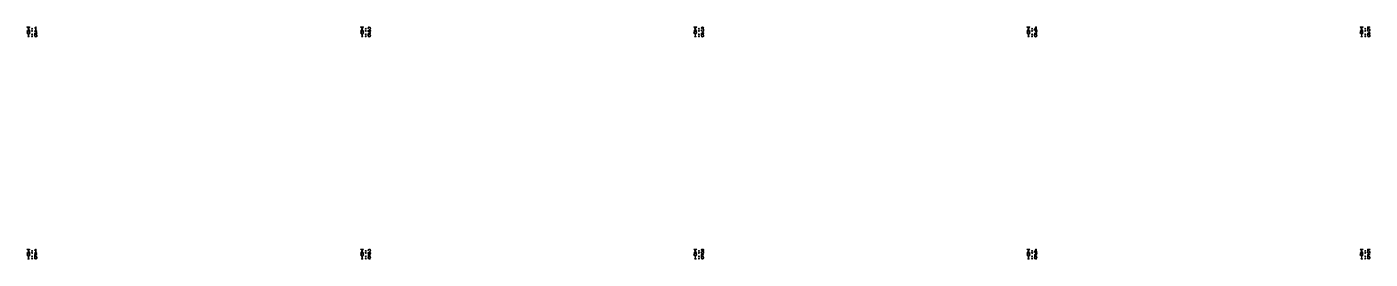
# Model space of a CAD drawing. Extents: x 3411 to 238236, y 6926 to 86361.
# Drawn here: x 136009 to 148098, y 27671 to 29762 of the extents above; entities that cross this region are included whole.
import ezdxf

# ---------------------------------------------------------------- set-up
doc = ezdxf.new("R2010")
doc.units = 13
doc.header["$MEASUREMENT"] = 0
doc.layers.add('L3D0 Base', color=3, linetype='Continuous')

msp = doc.modelspace()

# ---------------------------------------------------------------- linework, layer by layer
at = {"layer": 'L3D0 Base', "lineweight": 0}
for points in [[(136019, 29762), (136012, 29762), (136009, 29759), (136012, 29757), (136014, 29757), (136020, 29743), (136023, 29737), (136028, 29727), (136026, 29727), (136026, 29724), (136029, 29722), (136035, 29722), (136038, 29724), (136035, 29727), (136034, 29727), (136026, 29743), (136023, 29749), (136019, 29757), (136022, 29759)], [(136020, 29743), (136013, 29727), (136012, 29727), (136009, 29724), (136012, 29722), (136018, 29722), (136021, 29724), (136019, 29727), (136023, 29737)], [(136033, 29762), (136027, 29762), (136024, 29759), (136026, 29757), (136023, 29749), (136026, 29743), (136032, 29757), (136033, 29757), (136037, 29759)], [(136056, 29750), (136053, 29749), (136051, 29746), (136053, 29743), (136055, 29741), (136058, 29743), (136060, 29745), (136058, 29749)], [(136089, 29762), (136086, 29760), (136085, 29757), (136080, 29755), (136078, 29752), (136086, 29751), (136086, 29727), (136081, 29727), (136078, 29724), (136081, 29722), (136096, 29722), (136099, 29724), (136098, 29727), (136097, 29727), (136096, 29727), (136091, 29727), (136091, 29759)], [(136078, 29752), (136080, 29750), (136081, 29750), (136086, 29751)], [(139023, 29743), (139015, 29727), (139014, 29727), (139011, 29724), (139014, 29722), (139020, 29722), (139024, 29724), (139020, 29727), (139025, 29737)], [(139021, 29762), (139015, 29762), (139012, 29759), (139015, 29757), (139016, 29757), (139023, 29743), (139025, 29737), (139031, 29727), (139029, 29727), (139028, 29724), (139031, 29722), (139038, 29722), (139040, 29724), (139038, 29727), (139036, 29727), (139028, 29743), (139025, 29749), (139022, 29757), (139024, 29759)], [(139035, 29762), (139029, 29762), (139027, 29759), (139029, 29757), (139025, 29749), (139028, 29743), (139034, 29757), (139035, 29757), (139038, 29759)], [(139058, 29750), (139055, 29749), (139054, 29746), (139055, 29743), (139058, 29741), (139061, 29743), (139063, 29745), (139061, 29749)], [(139089, 29762), (139085, 29762), (139080, 29758), (139079, 29756), (139077, 29751), (139078, 29748), (139080, 29748), (139082, 29748), (139084, 29751), (139083, 29753), (139085, 29756), (139089, 29757), (139099, 29758), (139095, 29761)], [(139099, 29758), (139089, 29757), (139090, 29757), (139095, 29755), (139096, 29755), (139098, 29749), (139098, 29748), (139096, 29743), (139091, 29738), (139078, 29727), (139077, 29724), (139080, 29722), (139100, 29722), (139102, 29723), (139103, 29725), (139103, 29727), (139086, 29727), (139086, 29727), (139091, 29732), (139092, 29733), (139096, 29737), (139099, 29739), (139102, 29744), (139103, 29749), (139102, 29754)], [(142021, 29743), (142013, 29727), (142013, 29727), (142009, 29724), (142013, 29722), (142019, 29722), (142022, 29724), (142020, 29727), (142024, 29737)], [(142020, 29762), (142013, 29762), (142010, 29759), (142013, 29757), (142014, 29757), (142021, 29743), (142024, 29737), (142029, 29727), (142027, 29727), (142027, 29724), (142030, 29722), (142036, 29722), (142039, 29724), (142036, 29727), (142034, 29727), (142027, 29743), (142024, 29749), (142020, 29757), (142023, 29759)], [(142034, 29762), (142028, 29762), (142025, 29759), (142027, 29757), (142024, 29749), (142027, 29743), (142033, 29757), (142034, 29757), (142037, 29759)], [(142056, 29750), (142053, 29749), (142052, 29746), (142054, 29743), (142056, 29741), (142059, 29743), (142061, 29745), (142059, 29749)], [(142079, 29759), (142076, 29755), (142078, 29751), (142080, 29751), (142082, 29751), (142083, 29754), (142083, 29755), (142083, 29756), (142089, 29757)], [(142088, 29762), (142085, 29762), (142080, 29760), (142079, 29759), (142089, 29757), (142094, 29756), (142095, 29753), (142093, 29748), (142087, 29746), (142083, 29745), (142083, 29743), (142086, 29741), (142088, 29741), (142090, 29741), (142094, 29738), (142097, 29734), (142094, 29728), (142094, 29728), (142089, 29727), (142098, 29725), (142101, 29728), (142102, 29734), (142102, 29734), (142100, 29739), (142100, 29740), (142096, 29744), (142099, 29748), (142100, 29753), (142100, 29755), (142097, 29759), (142094, 29761)], [(145018, 29762), (145012, 29762), (145009, 29759), (145012, 29757), (145013, 29757), (145020, 29743), (145023, 29737), (145027, 29727), (145026, 29727), (145025, 29724), (145028, 29722), (145034, 29722), (145037, 29724), (145034, 29727), (145033, 29727), (145025, 29743), (145023, 29749), (145019, 29757), (145021, 29759)], [(145020, 29743), (145012, 29727), (145011, 29727), (145009, 29724), (145011, 29722), (145017, 29722), (145020, 29724), (145018, 29727), (145023, 29737)], [(145033, 29762), (145027, 29762), (145023, 29759), (145026, 29757), (145023, 29749), (145025, 29743), (145031, 29757), (145033, 29757), (145035, 29759)], [(145055, 29750), (145052, 29749), (145051, 29746), (145052, 29743), (145055, 29741), (145058, 29743), (145059, 29745), (145058, 29749)], [(145091, 29762), (145090, 29762), (145088, 29762), (145086, 29761), (145073, 29738), (145072, 29736), (145073, 29734), (145076, 29733), (145090, 29733), (145090, 29727), (145086, 29727), (145084, 29724), (145086, 29722), (145097, 29722), (145101, 29724), (145100, 29727), (145099, 29727), (145097, 29727), (145094, 29727), (145094, 29733), (145098, 29733), (145101, 29735), (145098, 29737), (145094, 29737), (145078, 29737), (145090, 29757), (145094, 29759), (145093, 29762)], [(145094, 29759), (145090, 29757), (145090, 29737), (145078, 29737), (145094, 29737)], [(148019, 29743), (148011, 29727), (148009, 29727), (148007, 29724), (148009, 29722), (148016, 29722), (148019, 29724), (148016, 29727), (148021, 29737)], [(148016, 29762), (148010, 29762), (148008, 29759), (148010, 29757), (148012, 29757), (148019, 29743), (148021, 29737), (148026, 29727), (148024, 29727), (148023, 29724), (148026, 29722), (148033, 29722), (148036, 29724), (148033, 29727), (148032, 29727), (148023, 29743), (148021, 29749), (148017, 29757), (148019, 29759)], [(148031, 29762), (148025, 29762), (148022, 29759), (148024, 29757), (148021, 29749), (148023, 29743), (148030, 29757), (148031, 29757), (148034, 29759)], [(148054, 29750), (148051, 29749), (148049, 29746), (148051, 29743), (148053, 29741), (148056, 29743), (148058, 29745), (148056, 29749)], [(148093, 29762), (148077, 29762), (148075, 29761), (148075, 29758), (148075, 29741), (148075, 29741), (148075, 29739), (148077, 29738), (148079, 29740), (148081, 29741), (148086, 29743), (148095, 29744), (148079, 29746), (148079, 29757), (148093, 29757), (148097, 29759), (148096, 29761), (148095, 29762)], [(148086, 29748), (148085, 29748), (148079, 29746), (148095, 29744), (148092, 29746)], [(148095, 29744), (148086, 29743), (148086, 29743), (148091, 29740), (148092, 29740), (148093, 29734), (148093, 29734), (148091, 29729), (148090, 29728), (148085, 29727), (148094, 29725), (148097, 29729), (148098, 29734), (148098, 29738)], [(136018, 29711), (136012, 29711), (136009, 29709), (136012, 29706), (136012, 29706), (136021, 29688), (136023, 29694), (136018, 29706), (136020, 29709)], [(136036, 29711), (136030, 29711), (136026, 29709), (136029, 29706), (136023, 29694), (136021, 29688), (136021, 29677), (136020, 29677), (136017, 29674), (136018, 29673), (136019, 29672), (136020, 29672), (136027, 29672), (136030, 29674), (136030, 29676), (136029, 29677), (136027, 29677), (136026, 29677), (136026, 29688), (136035, 29706), (136036, 29706), (136038, 29709)], [(136056, 29731), (136053, 29730), (136051, 29727), (136053, 29723), (136055, 29722), (136058, 29723), (136060, 29727), (136058, 29730)], [(136056, 29700), (136053, 29699), (136051, 29695), (136053, 29692), (136055, 29691), (136058, 29692), (136060, 29695), (136058, 29699)], [(136056, 29681), (136053, 29680), (136051, 29677), (136053, 29674), (136055, 29672), (136058, 29674), (136060, 29677), (136058, 29680)], [(136091, 29712), (136090, 29712), (136084, 29710), (136079, 29706), (136077, 29703), (136076, 29698), (136075, 29691), (136075, 29688), (136076, 29682), (136076, 29681), (136079, 29676), (136088, 29676), (136084, 29677), (136081, 29683), (136080, 29687), (136083, 29691), (136083, 29691), (136088, 29693), (136097, 29694), (136080, 29695), (136081, 29699), (136084, 29704), (136086, 29706), (136091, 29707), (136097, 29710), (136097, 29711)], [(136097, 29694), (136088, 29693), (136089, 29693), (136093, 29691), (136093, 29690), (136096, 29684), (136096, 29684), (136093, 29679), (136093, 29678), (136088, 29676), (136079, 29676), (136083, 29673), (136088, 29671), (136092, 29672), (136097, 29675), (136100, 29679), (136100, 29684), (136100, 29689)], [(136088, 29698), (136085, 29698), (136080, 29695), (136097, 29694), (136093, 29697)], [(136097, 29710), (136091, 29707), (136093, 29706), (136093, 29705), (136094, 29702), (136097, 29702), (136099, 29702), (136100, 29705)], [(139020, 29711), (139013, 29711), (139011, 29709), (139013, 29706), (139015, 29706), (139024, 29688), (139026, 29694), (139020, 29706), (139023, 29709)], [(139038, 29711), (139031, 29711), (139029, 29709), (139031, 29706), (139026, 29694), (139024, 29688), (139024, 29677), (139022, 29677), (139020, 29674), (139020, 29673), (139021, 29672), (139022, 29672), (139029, 29672), (139032, 29674), (139032, 29676), (139031, 29677), (139029, 29677), (139028, 29677), (139028, 29688), (139037, 29706), (139038, 29706), (139041, 29709)], [(139058, 29731), (139055, 29730), (139054, 29727), (139055, 29723), (139058, 29722), (139061, 29723), (139063, 29727), (139061, 29730)], [(139058, 29700), (139055, 29699), (139054, 29695), (139055, 29692), (139058, 29691), (139061, 29692), (139063, 29695), (139061, 29699)], [(139058, 29681), (139055, 29680), (139054, 29677), (139055, 29674), (139058, 29672), (139061, 29674), (139063, 29677), (139061, 29680)], [(139094, 29712), (139091, 29712), (139087, 29710), (139082, 29706), (139080, 29703), (139078, 29698), (139077, 29691), (139077, 29688), (139078, 29682), (139079, 29681), (139081, 29676), (139090, 29676), (139086, 29677), (139084, 29683), (139083, 29687), (139085, 29691), (139085, 29691), (139091, 29693), (139099, 29694), (139083, 29695), (139084, 29699), (139087, 29704), (139088, 29706), (139094, 29707), (139100, 29710), (139099, 29711)], [(139099, 29694), (139091, 29693), (139091, 29693), (139096, 29691), (139096, 29690), (139098, 29684), (139098, 29684), (139095, 29679), (139095, 29678), (139090, 29676), (139081, 29676), (139086, 29673), (139090, 29671), (139094, 29672), (139099, 29675), (139101, 29679), (139103, 29684), (139102, 29689)], [(139091, 29698), (139087, 29698), (139083, 29695), (139099, 29694), (139096, 29697)], [(139101, 29730), (139098, 29729), (139098, 29727), (139086, 29727), (139103, 29727), (139102, 29729)], [(139100, 29710), (139094, 29707), (139096, 29706), (139096, 29705), (139097, 29702), (139099, 29702), (139101, 29702), (139102, 29705)], [(142018, 29711), (142012, 29711), (142009, 29709), (142012, 29706), (142013, 29706), (142022, 29688), (142024, 29694), (142019, 29706), (142021, 29709)], [(142037, 29711), (142031, 29711), (142027, 29709), (142030, 29706), (142024, 29694), (142022, 29688), (142022, 29677), (142021, 29677), (142018, 29674), (142019, 29673), (142020, 29672), (142021, 29672), (142028, 29672), (142031, 29674), (142031, 29676), (142029, 29677), (142028, 29677), (142027, 29677), (142027, 29688), (142035, 29706), (142037, 29706), (142039, 29709)], [(142056, 29731), (142053, 29730), (142052, 29727), (142054, 29723), (142056, 29722), (142059, 29723), (142061, 29727), (142059, 29730)], [(142056, 29700), (142053, 29699), (142052, 29695), (142054, 29692), (142056, 29691), (142059, 29692), (142061, 29695), (142059, 29699)], [(142056, 29681), (142053, 29680), (142052, 29677), (142054, 29674), (142056, 29672), (142059, 29674), (142061, 29677), (142059, 29680)], [(142078, 29734), (142076, 29734), (142075, 29731), (142076, 29729), (142079, 29724), (142083, 29723), (142089, 29721), (142094, 29722), (142098, 29725), (142089, 29727), (142084, 29727), (142080, 29730), (142081, 29731), (142080, 29734)], [(142092, 29712), (142090, 29712), (142085, 29710), (142080, 29706), (142078, 29703), (142076, 29698), (142076, 29691), (142076, 29688), (142076, 29682), (142077, 29681), (142080, 29676), (142089, 29676), (142085, 29677), (142082, 29683), (142081, 29687), (142083, 29691), (142083, 29691), (142089, 29693), (142097, 29694), (142081, 29695), (142082, 29699), (142085, 29704), (142087, 29706), (142092, 29707), (142098, 29710), (142097, 29711)], [(142097, 29694), (142089, 29693), (142090, 29693), (142094, 29691), (142094, 29690), (142097, 29684), (142096, 29684), (142094, 29679), (142094, 29678), (142089, 29676), (142080, 29676), (142084, 29673), (142089, 29671), (142093, 29672), (142097, 29675), (142100, 29679), (142101, 29684), (142101, 29689)], [(142089, 29698), (142086, 29698), (142081, 29695), (142097, 29694), (142094, 29697)], [(142098, 29710), (142092, 29707), (142094, 29706), (142094, 29705), (142095, 29702), (142097, 29702), (142100, 29702), (142101, 29705)], [(145017, 29711), (145011, 29711), (145008, 29709), (145011, 29706), (145012, 29706), (145020, 29688), (145023, 29694), (145017, 29706), (145020, 29709)], [(145035, 29711), (145029, 29711), (145026, 29709), (145028, 29706), (145023, 29694), (145020, 29688), (145020, 29677), (145020, 29677), (145016, 29674), (145017, 29673), (145018, 29672), (145020, 29672), (145027, 29672), (145029, 29674), (145029, 29676), (145027, 29677), (145027, 29677), (145025, 29677), (145025, 29688), (145034, 29706), (145035, 29706), (145037, 29709)], [(145055, 29731), (145052, 29730), (145051, 29727), (145052, 29723), (145055, 29722), (145058, 29723), (145059, 29727), (145058, 29730)], [(145055, 29700), (145052, 29699), (145051, 29695), (145052, 29692), (145055, 29691), (145058, 29692), (145059, 29695), (145058, 29699)], [(145055, 29681), (145052, 29680), (145051, 29677), (145052, 29674), (145055, 29672), (145058, 29674), (145059, 29677), (145058, 29680)], [(145090, 29712), (145089, 29712), (145083, 29710), (145079, 29706), (145076, 29703), (145075, 29698), (145074, 29691), (145074, 29688), (145075, 29682), (145076, 29681), (145078, 29676), (145087, 29676), (145083, 29677), (145080, 29683), (145079, 29687), (145082, 29691), (145082, 29691), (145087, 29693), (145097, 29694), (145079, 29695), (145080, 29699), (145083, 29704), (145085, 29706), (145090, 29707), (145097, 29710), (145096, 29711)], [(145097, 29694), (145087, 29693), (145088, 29693), (145093, 29691), (145093, 29690), (145095, 29684), (145095, 29684), (145093, 29679), (145092, 29678), (145087, 29676), (145078, 29676), (145083, 29673), (145087, 29671), (145091, 29672), (145096, 29675), (145099, 29679), (145100, 29684), (145099, 29689)], [(145087, 29698), (145084, 29698), (145079, 29695), (145097, 29694), (145093, 29697)], [(145097, 29710), (145090, 29707), (145093, 29706), (145093, 29705), (145093, 29702), (145096, 29702), (145098, 29702), (145099, 29705)], [(148016, 29711), (148009, 29711), (148006, 29709), (148009, 29706), (148010, 29706), (148019, 29688), (148021, 29694), (148016, 29706), (148018, 29709)], [(148033, 29711), (148027, 29711), (148024, 29709), (148026, 29706), (148021, 29694), (148019, 29688), (148019, 29677), (148018, 29677), (148015, 29674), (148016, 29673), (148016, 29672), (148018, 29672), (148025, 29672), (148028, 29674), (148027, 29676), (148026, 29677), (148025, 29677), (148024, 29677), (148024, 29688), (148033, 29706), (148033, 29706), (148036, 29709)], [(148054, 29731), (148051, 29730), (148049, 29727), (148051, 29723), (148053, 29722), (148056, 29723), (148058, 29727), (148056, 29730)], [(148054, 29700), (148051, 29699), (148049, 29695), (148051, 29692), (148053, 29691), (148056, 29692), (148058, 29695), (148056, 29699)], [(148054, 29681), (148051, 29680), (148049, 29677), (148051, 29674), (148053, 29672), (148056, 29674), (148058, 29677), (148056, 29680)], [(148075, 29735), (148073, 29734), (148072, 29731), (148072, 29729), (148075, 29724), (148079, 29723), (148085, 29721), (148090, 29723), (148094, 29725), (148085, 29727), (148083, 29727), (148078, 29730), (148079, 29732), (148078, 29734)], [(148089, 29712), (148087, 29712), (148082, 29710), (148077, 29706), (148075, 29703), (148073, 29698), (148072, 29691), (148072, 29688), (148074, 29682), (148074, 29681), (148077, 29676), (148086, 29676), (148082, 29677), (148079, 29683), (148078, 29687), (148080, 29691), (148080, 29691), (148086, 29693), (148095, 29694), (148078, 29695), (148079, 29699), (148082, 29704), (148084, 29706), (148089, 29707), (148095, 29710), (148094, 29711)], [(148095, 29694), (148086, 29693), (148086, 29693), (148091, 29691), (148091, 29690), (148093, 29684), (148093, 29684), (148091, 29679), (148090, 29678), (148086, 29676), (148077, 29676), (148081, 29673), (148086, 29671), (148090, 29672), (148094, 29675), (148097, 29679), (148098, 29684), (148097, 29689)], [(148086, 29698), (148083, 29698), (148078, 29695), (148095, 29694), (148091, 29697)], [(148095, 29710), (148089, 29707), (148091, 29706), (148091, 29705), (148092, 29702), (148094, 29702), (148097, 29702), (148097, 29705)], [(136019, 27762), (136012, 27762), (136009, 27759), (136012, 27757), (136014, 27757), (136020, 27743), (136023, 27738), (136028, 27727), (136026, 27727), (136026, 27724), (136029, 27722), (136035, 27722), (136038, 27724), (136035, 27727), (136034, 27727), (136026, 27743), (136023, 27749), (136019, 27757), (136022, 27759)], [(136020, 27743), (136013, 27727), (136012, 27727), (136009, 27724), (136012, 27722), (136018, 27722), (136021, 27724), (136019, 27727), (136023, 27738)], [(136018, 27712), (136012, 27712), (136009, 27709), (136012, 27706), (136012, 27706), (136021, 27688), (136023, 27694), (136018, 27706), (136020, 27709)], [(136036, 27712), (136030, 27712), (136026, 27709), (136029, 27706), (136023, 27694), (136021, 27688), (136021, 27677), (136020, 27677), (136017, 27674), (136018, 27673), (136019, 27672), (136020, 27672), (136027, 27672), (136030, 27674), (136030, 27676), (136029, 27677), (136027, 27677), (136026, 27677), (136026, 27688), (136035, 27706), (136036, 27706), (136038, 27709)], [(136033, 27762), (136027, 27762), (136024, 27759), (136026, 27757), (136023, 27749), (136026, 27743), (136032, 27757), (136033, 27757), (136037, 27759)], [(136056, 27750), (136053, 27749), (136051, 27746), (136053, 27743), (136055, 27741), (136058, 27743), (136060, 27746), (136058, 27749)], [(136056, 27731), (136053, 27730), (136051, 27727), (136053, 27723), (136055, 27722), (136058, 27723), (136060, 27727), (136058, 27730)], [(136056, 27700), (136053, 27699), (136051, 27695), (136053, 27692), (136055, 27692), (136058, 27693), (136060, 27695), (136058, 27699)], [(136078, 27685), (136076, 27685), (136075, 27681), (136075, 27679), (136078, 27674), (136081, 27673), (136087, 27671), (136092, 27672), (136097, 27675), (136087, 27677), (136084, 27677), (136080, 27680), (136081, 27682), (136080, 27685)], [(136096, 27712), (136079, 27712), (136077, 27711), (136077, 27709), (136077, 27692), (136077, 27690), (136078, 27689), (136079, 27688), (136082, 27690), (136083, 27692), (136089, 27693), (136097, 27694), (136082, 27696), (136082, 27706), (136096, 27706), (136099, 27709), (136098, 27711), (136097, 27712)], [(136089, 27762), (136086, 27760), (136085, 27757), (136080, 27755), (136078, 27752), (136086, 27752), (136086, 27727), (136081, 27727), (136078, 27724), (136081, 27722), (136096, 27722), (136099, 27724), (136098, 27727), (136097, 27727), (136096, 27727), (136091, 27727), (136091, 27759)], [(136078, 27752), (136080, 27750), (136081, 27750), (136086, 27752)], [(136089, 27698), (136087, 27698), (136082, 27696), (136097, 27694), (136094, 27696)], [(136097, 27694), (136089, 27693), (136089, 27693), (136093, 27690), (136094, 27690), (136096, 27685), (136096, 27684), (136093, 27679), (136092, 27678), (136087, 27677), (136097, 27675), (136100, 27679), (136100, 27685), (136100, 27688)], [(139023, 27743), (139015, 27727), (139014, 27727), (139011, 27724), (139014, 27722), (139020, 27722), (139024, 27724), (139020, 27727), (139025, 27738)], [(139020, 27712), (139013, 27712), (139011, 27709), (139013, 27706), (139015, 27706), (139024, 27688), (139026, 27694), (139020, 27706), (139023, 27709)], [(139021, 27762), (139015, 27762), (139012, 27759), (139015, 27757), (139016, 27757), (139023, 27743), (139025, 27738), (139031, 27727), (139029, 27727), (139028, 27724), (139031, 27722), (139038, 27722), (139040, 27724), (139038, 27727), (139036, 27727), (139028, 27743), (139025, 27749), (139022, 27757), (139024, 27759)], [(139038, 27712), (139031, 27712), (139029, 27709), (139031, 27706), (139026, 27694), (139024, 27688), (139024, 27677), (139022, 27677), (139020, 27674), (139020, 27673), (139021, 27672), (139022, 27672), (139029, 27672), (139032, 27674), (139032, 27676), (139031, 27677), (139029, 27677), (139028, 27677), (139028, 27688), (139037, 27706), (139038, 27706), (139041, 27709)], [(139035, 27762), (139029, 27762), (139027, 27759), (139029, 27757), (139025, 27749), (139028, 27743), (139034, 27757), (139035, 27757), (139038, 27759)], [(139058, 27750), (139055, 27749), (139054, 27746), (139055, 27743), (139058, 27741), (139061, 27743), (139063, 27746), (139061, 27749)], [(139058, 27731), (139055, 27730), (139054, 27727), (139055, 27723), (139058, 27722), (139061, 27723), (139063, 27727), (139061, 27730)], [(139058, 27700), (139055, 27699), (139054, 27695), (139055, 27692), (139058, 27692), (139061, 27693), (139063, 27695), (139061, 27699)], [(139089, 27762), (139085, 27762), (139080, 27759), (139079, 27757), (139077, 27752), (139078, 27748), (139080, 27748), (139082, 27748), (139084, 27751), (139083, 27753), (139085, 27756), (139089, 27758), (139099, 27759), (139095, 27761)], [(139099, 27759), (139089, 27758), (139090, 27757), (139095, 27755), (139096, 27755), (139098, 27749), (139098, 27748), (139096, 27744), (139091, 27738), (139078, 27727), (139077, 27725), (139080, 27722), (139100, 27722), (139102, 27723), (139103, 27725), (139103, 27727), (139086, 27727), (139086, 27727), (139091, 27732), (139092, 27733), (139096, 27737), (139099, 27739), (139102, 27745), (139103, 27749), (139102, 27754)], [(139080, 27685), (139078, 27685), (139077, 27681), (139077, 27679), (139080, 27674), (139084, 27673), (139089, 27671), (139094, 27672), (139099, 27675), (139089, 27677), (139087, 27677), (139083, 27680), (139084, 27682), (139082, 27685)], [(139098, 27712), (139082, 27712), (139080, 27711), (139079, 27709), (139079, 27692), (139080, 27690), (139080, 27689), (139081, 27688), (139084, 27690), (139085, 27692), (139091, 27693), (139100, 27694), (139084, 27696), (139084, 27706), (139098, 27706), (139101, 27709), (139101, 27711), (139099, 27712)], [(139091, 27698), (139090, 27698), (139084, 27696), (139100, 27694), (139096, 27696)], [(139101, 27730), (139098, 27730), (139098, 27727), (139086, 27727), (139103, 27727), (139102, 27729)], [(139100, 27694), (139091, 27693), (139091, 27693), (139096, 27690), (139096, 27690), (139098, 27685), (139098, 27684), (139095, 27679), (139094, 27678), (139089, 27677), (139099, 27675), (139101, 27679), (139103, 27685), (139102, 27688)], [(142021, 27743), (142013, 27727), (142013, 27727), (142009, 27724), (142013, 27722), (142019, 27722), (142022, 27724), (142020, 27727), (142024, 27738)], [(142018, 27712), (142012, 27712), (142009, 27709), (142012, 27706), (142013, 27706), (142022, 27688), (142024, 27694), (142019, 27706), (142021, 27709)], [(142020, 27762), (142013, 27762), (142010, 27759), (142013, 27757), (142014, 27757), (142021, 27743), (142024, 27738), (142029, 27727), (142027, 27727), (142027, 27724), (142030, 27722), (142036, 27722), (142039, 27724), (142036, 27727), (142034, 27727), (142027, 27743), (142024, 27749), (142020, 27757), (142023, 27759)], [(142037, 27712), (142031, 27712), (142027, 27709), (142030, 27706), (142024, 27694), (142022, 27688), (142022, 27677), (142021, 27677), (142018, 27674), (142019, 27673), (142020, 27672), (142021, 27672), (142028, 27672), (142031, 27674), (142031, 27676), (142029, 27677), (142028, 27677), (142027, 27677), (142027, 27688), (142035, 27706), (142037, 27706), (142039, 27709)], [(142034, 27762), (142028, 27762), (142025, 27759), (142027, 27757), (142024, 27749), (142027, 27743), (142033, 27757), (142034, 27757), (142037, 27759)], [(142056, 27750), (142053, 27749), (142052, 27746), (142054, 27743), (142056, 27741), (142059, 27743), (142061, 27746), (142059, 27749)], [(142056, 27731), (142053, 27730), (142052, 27727), (142054, 27723), (142056, 27722), (142059, 27723), (142061, 27727), (142059, 27730)], [(142056, 27700), (142053, 27699), (142052, 27695), (142054, 27692), (142056, 27692), (142059, 27693), (142061, 27695), (142059, 27699)], [(142078, 27734), (142076, 27734), (142075, 27731), (142076, 27729), (142079, 27724), (142083, 27723), (142089, 27722), (142094, 27723), (142098, 27725), (142089, 27727), (142084, 27727), (142080, 27730), (142081, 27731), (142080, 27734)], [(142079, 27759), (142076, 27755), (142078, 27752), (142080, 27751), (142082, 27752), (142083, 27754), (142083, 27756), (142083, 27756), (142089, 27758)], [(142079, 27685), (142076, 27685), (142076, 27681), (142076, 27679), (142079, 27674), (142082, 27673), (142087, 27671), (142093, 27672), (142097, 27675), (142087, 27677), (142085, 27677), (142081, 27680), (142082, 27682), (142081, 27685)], [(142097, 27712), (142080, 27712), (142078, 27711), (142078, 27709), (142078, 27692), (142078, 27690), (142078, 27689), (142080, 27688), (142082, 27690), (142083, 27692), (142090, 27693), (142098, 27694), (142083, 27696), (142083, 27706), (142097, 27706), (142099, 27709), (142099, 27711), (142097, 27712)], [(142088, 27762), (142085, 27762), (142080, 27760), (142079, 27759), (142089, 27758), (142094, 27756), (142095, 27753), (142093, 27748), (142087, 27746), (142083, 27745), (142083, 27744), (142086, 27741), (142088, 27741), (142090, 27741), (142094, 27739), (142097, 27734), (142094, 27729), (142094, 27728), (142089, 27727), (142098, 27725), (142101, 27728), (142102, 27734), (142102, 27734), (142100, 27740), (142100, 27740), (142096, 27744), (142099, 27748), (142100, 27753), (142100, 27755), (142097, 27759), (142094, 27761)], [(142090, 27698), (142088, 27698), (142083, 27696), (142098, 27694), (142095, 27696)], [(142098, 27694), (142090, 27693), (142090, 27693), (142094, 27690), (142094, 27690), (142097, 27685), (142097, 27684), (142094, 27679), (142093, 27678), (142087, 27677), (142097, 27675), (142100, 27679), (142101, 27685), (142101, 27688)], [(145017, 27712), (145011, 27712), (145008, 27709), (145011, 27706), (145012, 27706), (145020, 27688), (145023, 27694), (145017, 27706), (145020, 27709)], [(145018, 27762), (145012, 27762), (145009, 27759), (145012, 27757), (145013, 27757), (145020, 27743), (145023, 27738), (145027, 27727), (145026, 27727), (145025, 27724), (145028, 27722), (145034, 27722), (145037, 27724), (145034, 27727), (145033, 27727), (145025, 27743), (145023, 27749), (145019, 27757), (145021, 27759)], [(145020, 27743), (145012, 27727), (145011, 27727), (145009, 27724), (145011, 27722), (145017, 27722), (145020, 27724), (145018, 27727), (145023, 27738)], [(145035, 27712), (145029, 27712), (145026, 27709), (145028, 27706), (145023, 27694), (145020, 27688), (145020, 27677), (145020, 27677), (145016, 27674), (145017, 27673), (145018, 27672), (145020, 27672), (145027, 27672), (145029, 27674), (145029, 27676), (145027, 27677), (145027, 27677), (145025, 27677), (145025, 27688), (145034, 27706), (145035, 27706), (145037, 27709)], [(145033, 27762), (145027, 27762), (145023, 27759), (145026, 27757), (145023, 27749), (145025, 27743), (145031, 27757), (145033, 27757), (145035, 27759)], [(145055, 27750), (145052, 27749), (145051, 27746), (145052, 27743), (145055, 27741), (145058, 27743), (145059, 27746), (145058, 27749)], [(145055, 27731), (145052, 27730), (145051, 27727), (145052, 27723), (145055, 27722), (145058, 27723), (145059, 27727), (145058, 27730)], [(145055, 27700), (145052, 27699), (145051, 27695), (145052, 27692), (145055, 27692), (145058, 27693), (145059, 27695), (145058, 27699)], [(145091, 27762), (145090, 27762), (145088, 27762), (145086, 27761), (145073, 27738), (145072, 27736), (145073, 27734), (145076, 27733), (145090, 27733), (145090, 27727), (145086, 27727), (145084, 27724), (145086, 27722), (145097, 27722), (145101, 27724), (145100, 27727), (145099, 27727), (145097, 27727), (145094, 27727), (145094, 27733), (145098, 27733), (145101, 27735), (145098, 27738), (145094, 27738), (145078, 27738), (145090, 27757), (145094, 27759), (145093, 27762)], [(145077, 27685), (145075, 27685), (145074, 27681), (145074, 27679), (145077, 27674), (145080, 27673), (145086, 27671), (145091, 27672), (145096, 27675), (145086, 27677), (145083, 27677), (145079, 27680), (145080, 27682), (145079, 27685)], [(145095, 27712), (145079, 27712), (145076, 27711), (145076, 27709), (145076, 27692), (145076, 27690), (145077, 27689), (145079, 27688), (145080, 27690), (145083, 27692), (145088, 27693), (145097, 27694), (145081, 27696), (145081, 27706), (145095, 27706), (145098, 27709), (145097, 27711), (145097, 27712)], [(145094, 27759), (145090, 27757), (145090, 27738), (145078, 27738), (145094, 27738)], [(145088, 27698), (145086, 27698), (145081, 27696), (145097, 27694), (145093, 27696)], [(145097, 27694), (145088, 27693), (145088, 27693), (145093, 27690), (145093, 27690), (145095, 27685), (145095, 27684), (145092, 27679), (145091, 27678), (145086, 27677), (145096, 27675), (145099, 27679), (145100, 27685), (145099, 27688)], [(148016, 27712), (148009, 27712), (148006, 27709), (148009, 27706), (148010, 27706), (148019, 27688), (148021, 27694), (148016, 27706), (148018, 27709)], [(148019, 27743), (148011, 27727), (148009, 27727), (148007, 27724), (148009, 27722), (148016, 27722), (148019, 27724), (148016, 27727), (148021, 27738)], [(148016, 27762), (148010, 27762), (148008, 27759), (148010, 27757), (148012, 27757), (148019, 27743), (148021, 27738), (148026, 27727), (148024, 27727), (148023, 27724), (148026, 27722), (148033, 27722), (148036, 27724), (148033, 27727), (148032, 27727), (148023, 27743), (148021, 27749), (148017, 27757), (148019, 27759)], [(148033, 27712), (148027, 27712), (148024, 27709), (148026, 27706), (148021, 27694), (148019, 27688), (148019, 27677), (148018, 27677), (148015, 27674), (148016, 27673), (148016, 27672), (148018, 27672), (148025, 27672), (148028, 27674), (148027, 27676), (148026, 27677), (148025, 27677), (148024, 27677), (148024, 27688), (148033, 27706), (148033, 27706), (148036, 27709)], [(148031, 27762), (148025, 27762), (148022, 27759), (148024, 27757), (148021, 27749), (148023, 27743), (148030, 27757), (148031, 27757), (148034, 27759)], [(148054, 27750), (148051, 27749), (148049, 27746), (148051, 27743), (148053, 27741), (148056, 27743), (148058, 27746), (148056, 27749)], [(148054, 27731), (148051, 27730), (148049, 27727), (148051, 27723), (148053, 27722), (148056, 27723), (148058, 27727), (148056, 27730)], [(148054, 27700), (148051, 27699), (148049, 27695), (148051, 27692), (148053, 27692), (148056, 27693), (148058, 27695), (148056, 27699)], [(148075, 27735), (148073, 27734), (148072, 27731), (148072, 27730), (148075, 27724), (148079, 27723), (148085, 27722), (148090, 27723), (148094, 27725), (148085, 27727), (148083, 27727), (148078, 27730), (148079, 27732), (148078, 27734)], [(148075, 27685), (148073, 27685), (148072, 27681), (148072, 27679), (148075, 27674), (148079, 27673), (148085, 27671), (148090, 27672), (148094, 27675), (148085, 27677), (148083, 27677), (148078, 27680), (148079, 27682), (148078, 27685)], [(148093, 27762), (148077, 27762), (148075, 27761), (148075, 27759), (148075, 27741), (148075, 27741), (148075, 27739), (148077, 27739), (148079, 27740), (148081, 27741), (148086, 27743), (148095, 27744), (148079, 27746), (148079, 27757), (148093, 27757), (148097, 27759), (148096, 27761), (148095, 27762)], [(148093, 27712), (148077, 27712), (148075, 27711), (148075, 27709), (148075, 27692), (148075, 27690), (148075, 27689), (148077, 27688), (148079, 27690), (148081, 27692), (148086, 27693), (148095, 27694), (148079, 27696), (148079, 27706), (148093, 27706), (148097, 27709), (148096, 27711), (148095, 27712)], [(148086, 27748), (148085, 27748), (148079, 27746), (148095, 27744), (148092, 27746)], [(148086, 27698), (148085, 27698), (148079, 27696), (148095, 27694), (148092, 27696)], [(148095, 27744), (148086, 27743), (148086, 27743), (148091, 27741), (148092, 27740), (148093, 27734), (148093, 27734), (148091, 27729), (148090, 27728), (148085, 27727), (148094, 27725), (148097, 27729), (148098, 27734), (148098, 27738)], [(148095, 27694), (148086, 27693), (148086, 27693), (148091, 27690), (148092, 27690), (148093, 27685), (148093, 27684), (148091, 27679), (148090, 27678), (148085, 27677), (148094, 27675), (148097, 27679), (148098, 27685), (148098, 27688)], [(136056, 27681), (136053, 27680), (136051, 27677), (136053, 27674), (136055, 27672), (136058, 27674), (136060, 27677), (136058, 27680)], [(139058, 27681), (139055, 27680), (139054, 27677), (139055, 27674), (139058, 27672), (139061, 27674), (139063, 27677), (139061, 27680)], [(142056, 27681), (142053, 27680), (142052, 27677), (142054, 27674), (142056, 27672), (142059, 27674), (142061, 27677), (142059, 27680)], [(145055, 27681), (145052, 27680), (145051, 27677), (145052, 27674), (145055, 27672), (145058, 27674), (145059, 27677), (145058, 27680)], [(148054, 27681), (148051, 27680), (148049, 27677), (148051, 27674), (148053, 27672), (148056, 27674), (148058, 27677), (148056, 27680)]]:
    msp.add_lwpolyline(points, close=True, dxfattribs=at)

doc.saveas('drawing.dxf')
